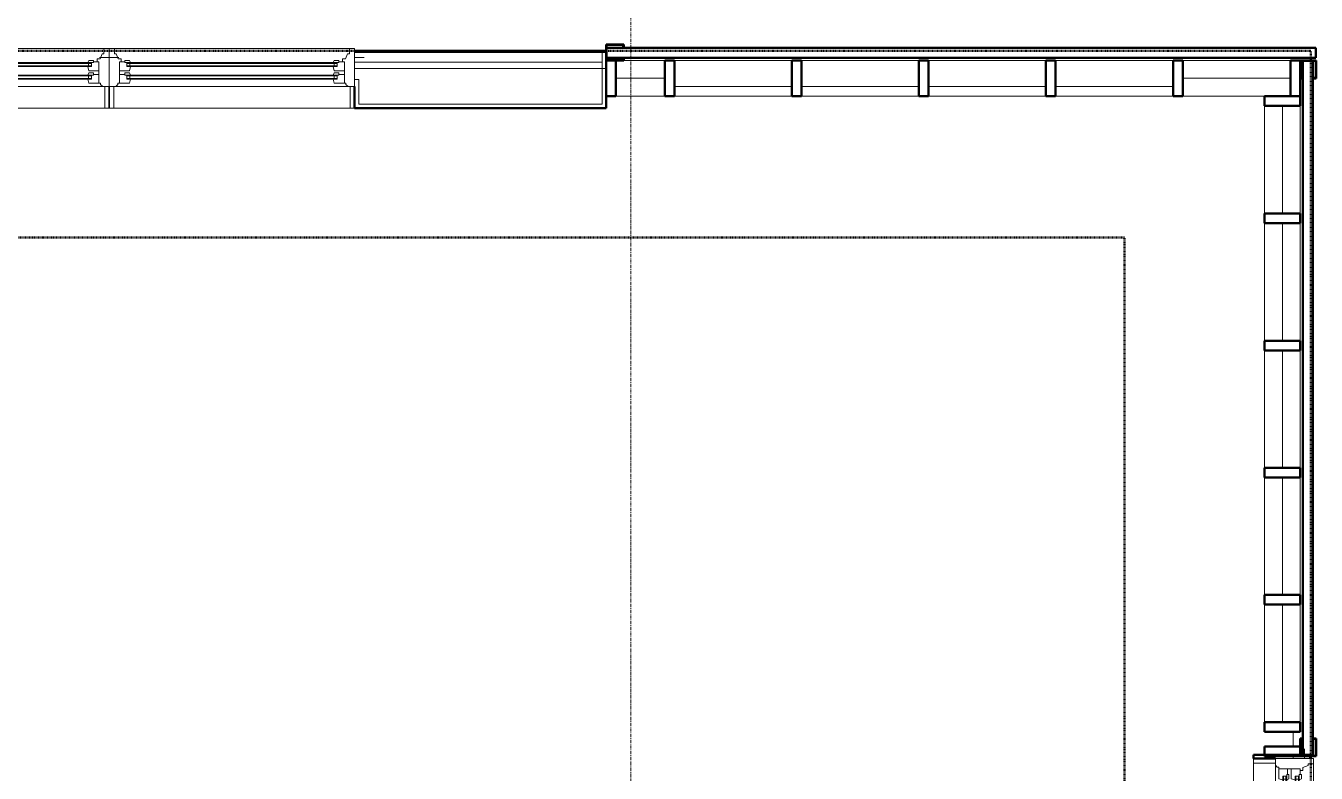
# Model space of a CAD drawing. Header units: inches. Extents: x -4235 to -464, y 9767 to 12347.
# Drawn here: x -2267 to -2067.1, y 12006.7 to 12122.5 of the extents above; entities that cross this region are included whole.
import ezdxf

# ---------------------------------------------------------------- set-up
doc = ezdxf.new("R2010")
doc.units = ezdxf.units.IN
doc.header["$MEASUREMENT"] = 0
doc.linetypes.add('Dash 1_16_', pattern=[0.125, 0.0625, -0.0625])
doc.linetypes.add('Grid Line 1_2_', pattern=[0.875, 0.5, -0.125, 0.125, -0.125])
for name, color, linetype, lineweight in [('A-FLOR-4', 192, 'Continuous', 9), ('A-GLAZ-1', 151, 'Continuous', 9), ('A-GLAZ-2', 151, 'Continuous', 20), ('A-GLAZ-CWMG', 51, 'Continuous', 9), ('A-GLAZ-CWMG-1', 51, 'Continuous', 50), ('A-GLAZ-CWMG-2', 9, 'Continuous', 9), ('A-WALL', 113, 'Continuous', 13), ('A-WALL-6', 113, 'Continuous', 9), ('A-WALL-7', 113, 'Continuous', 50), ('C-PROP-LINE-1', 91, 'Dash 1_16_', 50), ('S-GRID-1', 1, 'Grid Line 1_2_', 9)]:
    doc.layers.add(name, color=color, linetype=linetype, lineweight=lineweight)

# ---------------------------------------------------------------- blocks, each defined once
blk = doc.blocks.new('Rectangular Mullion - Profile_Polycarbonate_Upper and left-2704980-BACKGROUND - 3RD FLOOR')
at = {"layer": 'A-GLAZ-CWMG-1'}
for p, q in [((-2.75, 1.29), (0, 1.29)), ((-2.75, 0.79), (-2.75, 1.29)), ((-2.5, 0.79), (-2.75, 0.79)), ((-0.06, 1.22), (-2.69, 1.22)), ((-2.69, 1.22), (-2.69, 0.85)), ((-2.69, 0.85), (-2.5, 0.85)), ((-2.5, 0.85), (-2.5, 0.79)), ((-0.06, -1.15), (-0.06, 1.22)), ((0, 1.29), (0, -1.21)), ((-2.75, -1.21), (-2.75, -0.79)), ((-2.75, -0.79), (-2.5, -0.79)), ((0, -1.21), (-2.75, -1.21)), ((-2.5, -0.85), (-2.69, -0.85)), ((-2.69, -0.85), (-2.69, -1.15)), ((-2.69, -1.15), (-0.06, -1.15)), ((-2.5, -0.79), (-2.5, -0.85))]:
    blk.add_line(p, q, dxfattribs=at)
blk = doc.blocks.new('Rectangular Mullion - Profile_Polycarbonate_right-2704981-BACKGROUND - 3RD FLOOR')
at = {"layer": 'A-GLAZ-CWMG-1'}
for p, q in [((0, 1.29), (-2.75, 1.29)), ((-2.75, 1.29), (-2.75, 0.79)), ((-2.75, 0.79), (-2.5, 0.79)), ((-2.69, 0.85), (-2.69, 1.22)), ((-2.69, 1.22), (-0.06, 1.22)), ((-2.5, 0.85), (-2.69, 0.85)), ((-2.5, 0.79), (-2.5, 0.85)), ((-0.06, 1.22), (-0.06, -1.15)), ((0, -1.21), (0, 1.29)), ((-2.5, -0.79), (-2.75, -0.79)), ((-2.75, -0.79), (-2.75, -1.21)), ((-2.75, -1.21), (0, -1.21)), ((-2.69, -1.15), (-2.69, -0.85)), ((-2.69, -0.85), (-2.5, -0.85)), ((-0.06, -1.15), (-2.69, -1.15)), ((-2.5, -0.85), (-2.5, -0.79))]:
    blk.add_line(p, q, dxfattribs=at)
blk = doc.blocks.new('Rectangular Mullion - Profile_Polycarbonate_right-2704915-BACKGROUND - 3RD FLOOR')
at = {"layer": 'A-GLAZ-CWMG-1'}
for p, q in [((0, 1.21), (-2.75, 1.21)), ((-2.75, 1.21), (-2.75, 0.79)), ((-2.75, 0.79), (-2.5, 0.79)), ((-2.69, 0.85), (-2.69, 1.15)), ((-2.69, 1.15), (-0.06, 1.15)), ((-2.5, 0.85), (-2.69, 0.85)), ((-2.5, 0.79), (-2.5, 0.85)), ((-0.06, 1.15), (-0.06, -1.22)), ((0, -1.29), (0, 1.21)), ((-2.5, -0.79), (-2.75, -0.79)), ((-2.75, -0.79), (-2.75, -1.29)), ((-2.75, -1.29), (0, -1.29)), ((-2.69, -1.22), (-2.69, -0.85)), ((-2.69, -0.85), (-2.5, -0.85)), ((-0.06, -1.22), (-2.69, -1.22)), ((-2.5, -0.85), (-2.5, -0.79))]:
    blk.add_line(p, q, dxfattribs=at)
blk = doc.blocks.new('Rectangular Mullion - Stud - Vertical-2193578-BACKGROUND - 3RD FLOOR')
at = {"layer": 'A-GLAZ-CWMG-1'}
for p, q in [((-1.5, 2.75), (0, 2.75)), ((-1.5, -2.75), (-1.5, 2.75)), ((0, 2.75), (0, -2.75)), ((0, -2.75), (-1.5, -2.75))]:
    blk.add_line(p, q, dxfattribs=at)
blk = doc.blocks.new('Rectangular Mullion - Stud - Vertical-2193579-BACKGROUND - 3RD FLOOR')
at = {"layer": 'A-GLAZ-CWMG-1'}
for p, q in [((-1.5, 2.75), (-1.5, -2.75)), ((0, 2.75), (-1.5, 2.75)), ((0, -2.75), (0, 2.75)), ((-1.5, -2.75), (0, -2.75))]:
    blk.add_line(p, q, dxfattribs=at)
blk = doc.blocks.new('Rectangular Mullion - Stud - Base_Head-1741132-BACKGROUND - 3RD FLOOR')
at = {"layer": 'A-GLAZ-CWMG-2'}
h = blk.add_hatch(dxfattribs=at)
h.set_pattern_fill('FP_2', color=256, style=0, pattern_type=2)
h.set_pattern_definition([(180, (-3829.448, 12113.089), (-1e-15, -8), [])])
h.paths.add_polyline_path([(-3837.79, 12110.34), (-3819.61, 12110.34), (-3819.61, 12115.84), (-3837.79, 12115.84), (-3837.79, 12115.6)], flags=0)
at = {"layer": 'A-GLAZ-CWMG'}
for p, q in [((-3819.61, 12115.84), (-3837.79, 12115.84)), ((-3837.79, 12110.34), (-3819.61, 12110.34))]:
    blk.add_line(p, q, dxfattribs=at)
blk = doc.blocks.new('Rectangular Mullion - Stud - Vertical-2193575-BACKGROUND - 3RD FLOOR')
at = {"layer": 'A-GLAZ-CWMG-1'}
for p, q in [((0, 2.75), (1.5, 2.75)), ((0, -2.75), (0, 2.75)), ((1.5, 2.75), (1.5, -2.75)), ((1.5, -2.75), (0, -2.75))]:
    blk.add_line(p, q, dxfattribs=at)
blk = doc.blocks.new('Rectangular Mullion - Stud - Base_Head-1769174-BACKGROUND - 3RD FLOOR')
at = {"layer": 'A-GLAZ-CWMG-2'}
h = blk.add_hatch(dxfattribs=at)
h.set_pattern_fill('FP_1', color=256, style=0, pattern_type=2)
h.set_pattern_definition([(90, (-3406.924, 11077.751), (-8, 5e-16), [])])
h.paths.add_polyline_path([(-3409.67, 11067.91), (-3404.17, 11067.91), (-3404.17, 11086.09), (-3409.67, 11086.09)], flags=0)
at = {"layer": 'A-GLAZ-CWMG'}
for p, q in [((-3409.67, 11086.09), (-3409.67, 11067.91)), ((-3404.17, 11067.91), (-3404.17, 11086.09))]:
    blk.add_line(p, q, dxfattribs=at)
blk = doc.blocks.new('Rectangular Mullion - Stud - Base_Head-1769175-BACKGROUND - 3RD FLOOR')
at = {"layer": 'A-GLAZ-CWMG-2'}
h = blk.add_hatch(dxfattribs=at)
h.set_pattern_fill('FP_4', color=256, style=0, pattern_type=2)
h.set_pattern_definition([(180, (-2079.453, 12114.339), (-1e-15, -8), [])])
h.paths.add_polyline_path([(-2087.79, 12111.59), (-2071.11, 12111.59), (-2071.11, 12117.09), (-2087.79, 12117.09), (-2087.79, 12115.6)], flags=0)
at = {"layer": 'A-GLAZ-CWMG'}
for p, q in [((-2071.11, 12117.09), (-2087.79, 12117.09)), ((-2087.79, 12111.59), (-2075.11, 12111.59))]:
    blk.add_line(p, q, dxfattribs=at)
blk = doc.blocks.new('Rectangular Mullion - Stud - Vertical-2193576-BACKGROUND - 3RD FLOOR')
at = {"layer": 'A-GLAZ-CWMG-1'}
for p, q in [((0, 2.75), (1.5, 2.75)), ((0, -2.75), (0, 2.75)), ((1.5, 2.75), (1.5, -2.75)), ((1.5, -2.75), (0, -2.75))]:
    blk.add_line(p, q, dxfattribs=at)
blk = doc.blocks.new('Rectangular Mullion - Stud - Base_Head-1740475-BACKGROUND - 3RD FLOOR')
at = {"layer": 'A-GLAZ-CWMG-2'}
h = blk.add_hatch(dxfattribs=at)
h.set_pattern_fill('FP_7', color=256, style=0, pattern_type=2)
h.set_pattern_definition([(270, (-2072.361, 12062.38), (8, 5e-16), [])])
h.paths.add_polyline_path([(-2075.11, 12054.04), (-2069.61, 12054.04), (-2069.61, 12072.22), (-2075.11, 12072.22)], flags=0)
at = {"layer": 'A-GLAZ-CWMG'}
for p, q in [((-2075.11, 12054.04), (-2075.11, 12072.22)), ((-2069.61, 12072.22), (-2069.61, 12054.04))]:
    blk.add_line(p, q, dxfattribs=at)
blk = doc.blocks.new('Rectangular Mullion - Stud - Vertical-2193590-BACKGROUND - 3RD FLOOR')
at = {"layer": 'A-GLAZ-CWMG-1'}
for p, q in [((-1.5, -2.75), (-1.5, 2.75)), ((-1.5, 2.75), (0, 2.75)), ((0, 2.75), (0, -2.75)), ((0, -2.75), (-1.5, -2.75))]:
    blk.add_line(p, q, dxfattribs=at)
blk = doc.blocks.new('Rectangular Mullion - Stud - Vertical-1873253-BACKGROUND - 3RD FLOOR')
at = {"layer": 'A-GLAZ-CWMG-1'}
for p, q in [((0, 2.75), (-1.5, 2.75)), ((-1.5, 2.75), (-1.5, -2.75)), ((0, -2.75), (0, 2.75)), ((-1.5, -2.75), (0, -2.75))]:
    blk.add_line(p, q, dxfattribs=at)
blk = doc.blocks.new('Rectangular Mullion - Stud - Vertical-2193588-BACKGROUND - 3RD FLOOR')
at = {"layer": 'A-GLAZ-CWMG-1'}
for p, q in [((0, -2.75), (0, 2.75)), ((0, 2.75), (1.5, 2.75)), ((1.5, 2.75), (1.5, -2.75)), ((1.5, -2.75), (0, -2.75))]:
    blk.add_line(p, q, dxfattribs=at)
blk = doc.blocks.new('Rectangular Mullion - Stud - Base_Head-1742575-BACKGROUND - 3RD FLOOR')
at = {"layer": 'A-GLAZ-CWMG-2'}
h = blk.add_hatch(dxfattribs=at)
h.set_pattern_fill('FP_8', color=256, style=0, pattern_type=2)
h.set_pattern_definition([(270, (-2072.361, 12101.748), (8, 5e-16), [])])
h.paths.add_polyline_path([(-2070.75, 12093.41), (-2069.61, 12093.41), (-2069.61, 12110.09), (-2075.11, 12110.09), (-2075.11, 12093.41)], flags=0)
at = {"layer": 'A-GLAZ-CWMG'}
for p, q in [((-2075.11, 12093.41), (-2075.11, 12110.09)), ((-2069.61, 12110.09), (-2069.61, 12093.41))]:
    blk.add_line(p, q, dxfattribs=at)
blk = doc.blocks.new('Rectangular Mullion - Stud - Base_Head-1873251-BACKGROUND - 3RD FLOOR')
at = {"layer": 'A-GLAZ-CWMG-2'}
h = blk.add_hatch(dxfattribs=at)
h.set_pattern_fill('FP_9', color=256, style=0, pattern_type=2)
h.set_pattern_definition([(270, (-2072.361, 12023.013), (8, 5e-16), [])])
h.paths.add_polyline_path([(-2069.61, 12014.67), (-2069.61, 12032.86), (-2075.11, 12032.86), (-2075.11, 12014.67), (-2070.75, 12014.67)], flags=0)
at = {"layer": 'A-GLAZ-CWMG'}
for p, q in [((-2075.11, 12014.67), (-2075.11, 12032.86)), ((-2069.61, 12032.86), (-2069.61, 12014.67))]:
    blk.add_line(p, q, dxfattribs=at)
blk = doc.blocks.new('Window-Double_Hung-Andersen-400_Series-Tilt_Wash - DOUBLE HUNG - COTTAGE - 3RD FLOOR-V189-BACKGROUND - 3RD FLOOR')
at = {"layer": 'A-GLAZ-1'}
for p, q in [((-16.29, 2.5), (-15.7, 2.5)), ((-16.29, 2.12), (-15.7, 2.12)), ((-15.82, 2.5), (-15.82, 2.12)), ((-15.7, 2.62), (15.7, 2.62)), ((-15.7, 2.5), (15.7, 2.5)), ((-15.7, 2.12), (15.7, 2.12)), ((-15.7, 2), (15.7, 2)), ((16.29, 2.5), (15.7, 2.5)), ((16.29, 2.12), (15.7, 2.12)), ((15.82, 2.5), (15.82, 2.12)), ((-16.29, 0.56), (-15.7, 0.56)), ((-16.29, 0.19), (-15.7, 0.19)), ((-15.82, 0.56), (-15.82, 0.19)), ((-15.7, 0.69), (15.7, 0.69)), ((-15.7, 0.56), (15.7, 0.56)), ((-15.7, 0.19), (15.7, 0.19)), ((-15.7, 0.06), (15.7, 0.06)), ((16.29, 0.56), (15.7, 0.56)), ((16.29, 0.19), (15.7, 0.19)), ((15.82, 0.56), (15.82, 0.19)), ((18.95, -1.06), (-18.95, -1.06)), ((-18.95, -1.06), (-18.95, -4.44)), ((-18.32, -1.06), (-18.32, -4.44)), ((18.32, -1.06), (18.32, -4.44)), ((18.95, -4.44), (18.95, -1.06)), ((-19.01, -3.94), (-19.01, -2.44)), ((-19.01, -2.44), (-18.95, -2.44)), ((-18.95, -3.94), (-19.01, -3.94)), ((18.95, -2.44), (19.01, -2.44)), ((19.01, -3.94), (18.95, -3.94)), ((19.01, -2.44), (19.01, -3.94)), ((-18.95, -4.44), (18.95, -4.44))]:
    blk.add_line(p, q, dxfattribs=at)
at = {"layer": 'A-GLAZ-2'}
for p, q in [((19.01, 4.81), (-19.01, 4.81)), ((-19.01, 4.81), (-19.01, -1.06)), ((-18.2, 4.81), (-18.2, 4)), ((-18.2, 4), (-17.92, 4)), ((-17.92, 4), (-17.61, 3.19)), ((17.92, 4), (17.61, 3.19)), ((18.2, 4), (17.92, 4)), ((18.2, 4.81), (18.2, 4)), ((19.01, -1.06), (19.01, 4.81)), ((-19.01, 3.44), (-20.51, 3.44)), ((-17.61, 3.19), (-17.14, 3.19)), ((-17.42, 2.75), (-16.57, 2.75)), ((-17.42, 2.75), (-17.42, -0.56)), ((-17.14, 3.19), (-17.14, 2.75)), ((-15.86, 2.97), (-16.57, 2.97)), ((-16.57, 2.62), (-16.57, 2.97)), ((-15.7, 2.62), (-16.57, 2.62)), ((-16.29, 2.62), (-16.29, 2)), ((-15.7, 2), (-16.29, 2)), ((-15.86, 2.97), (-15.7, 2.62)), ((-15.86, 1.37), (-15.7, 2)), ((15.86, 2.97), (15.7, 2.62)), ((15.7, 2.62), (16.57, 2.62)), ((15.7, 2), (16.29, 2)), ((15.86, 1.37), (15.7, 2)), ((15.86, 2.97), (16.57, 2.97)), ((16.29, 2.62), (16.29, 2)), ((16.57, 2.62), (16.57, 2.97)), ((17.42, 2.75), (16.57, 2.75)), ((17.14, 3.19), (17.14, 2.75)), ((17.61, 3.19), (17.14, 3.19)), ((17.42, 2.75), (17.42, -0.56)), ((19.01, 3.44), (20.51, 3.44)), ((-17.42, 1.37), (-15.86, 1.37)), ((-17.42, 0.81), (-16.57, 0.81)), ((-15.86, 1.03), (-16.57, 1.03)), ((-16.57, 0.69), (-16.57, 1.03)), ((-15.7, 0.69), (-16.57, 0.69)), ((-16.29, 0.69), (-16.29, 0.06)), ((-15.7, 0.06), (-16.29, 0.06)), ((-15.86, 1.03), (-15.7, 0.69)), ((-15.86, -0.56), (-15.7, 0.06)), ((15.86, 1.03), (15.7, 0.69)), ((15.7, 0.69), (16.57, 0.69)), ((15.7, 0.06), (16.29, 0.06)), ((15.86, -0.56), (15.7, 0.06)), ((17.42, 1.37), (15.86, 1.37)), ((15.86, 1.03), (16.57, 1.03)), ((16.29, 0.69), (16.29, 0.06)), ((16.57, 0.69), (16.57, 1.03)), ((17.42, 0.81), (16.57, 0.81)), ((-19.01, -1.06), (19.01, -1.06)), ((-17.67, -0.78), (-18, -1.06)), ((-17.67, -0.78), (-17.67, -0.56)), ((-17.67, -0.56), (-15.86, -0.56)), ((17.67, -0.56), (15.86, -0.56)), ((17.67, -0.78), (17.67, -0.56)), ((17.67, -0.78), (18, -1.06))]:
    blk.add_line(p, q, dxfattribs=at)
blk = doc.blocks.new('Rectangular Mullion - Stud - Base_Head-1873257-BACKGROUND - 3RD FLOOR')
at = {"layer": 'A-GLAZ-CWMG-2'}
h = blk.add_hatch(dxfattribs=at)
h.set_pattern_fill('FP_10', color=256, style=0, pattern_type=2)
h.set_pattern_definition([(180, (-2172.576, 12114.339), (-1e-15, -8), [])])
h.paths.add_polyline_path([(-2175.62, 12111.59), (-2168.03, 12111.59), (-2168.03, 12117.09), (-2175.62, 12117.09), (-2175.62, 12115.6)], flags=0)
at = {"layer": 'A-GLAZ-CWMG'}
for p, q in [((-2168.03, 12117.09), (-2174.37, 12117.09)), ((-2175.62, 12111.59), (-2168.03, 12111.59))]:
    blk.add_line(p, q, dxfattribs=at)
blk = doc.blocks.new('Window-Double_Hung-Andersen-400_Series-Tilt_Wash - DOUBLE HUNG - COTTAGE - 3RD FLOOR-2888224-BACKGROUND - 3RD FLOOR')
at = {"layer": 'A-GLAZ-1'}
for p, q in [((-16.29, 2.5), (-15.7, 2.5)), ((-16.29, 2.12), (-15.7, 2.12)), ((-15.82, 2.5), (-15.82, 2.12)), ((-15.7, 2.62), (15.7, 2.62)), ((-15.7, 2.5), (15.7, 2.5)), ((-15.7, 2.12), (15.7, 2.12)), ((-15.7, 2), (15.7, 2)), ((16.29, 2.5), (15.7, 2.5)), ((16.29, 2.12), (15.7, 2.12)), ((15.82, 2.5), (15.82, 2.12)), ((-16.29, 0.56), (-15.7, 0.56)), ((-16.29, 0.19), (-15.7, 0.19)), ((-15.82, 0.56), (-15.82, 0.19)), ((-15.7, 0.69), (15.7, 0.69)), ((-15.7, 0.56), (15.7, 0.56)), ((-15.7, 0.19), (15.7, 0.19)), ((-15.7, 0.06), (15.7, 0.06)), ((16.29, 0.56), (15.7, 0.56)), ((16.29, 0.19), (15.7, 0.19)), ((15.82, 0.56), (15.82, 0.19)), ((18.95, -1.06), (-18.95, -1.06)), ((-18.95, -1.06), (-18.95, -4.44)), ((-18.32, -1.06), (-18.32, -4.44)), ((18.32, -1.06), (18.32, -4.44)), ((18.95, -4.44), (18.95, -1.06)), ((-19.01, -3.94), (-19.01, -2.44)), ((-19.01, -2.44), (-18.95, -2.44)), ((-18.95, -3.94), (-19.01, -3.94)), ((18.95, -2.44), (19.01, -2.44)), ((19.01, -3.94), (18.95, -3.94)), ((19.01, -2.44), (19.01, -3.94)), ((-18.95, -4.44), (18.95, -4.44))]:
    blk.add_line(p, q, dxfattribs=at)
at = {"layer": 'A-GLAZ-2'}
for p, q in [((19.01, 4.81), (-19.01, 4.81)), ((-19.01, 4.81), (-19.01, -1.06)), ((-18.2, 4.81), (-18.2, 4)), ((-18.2, 4), (-17.92, 4)), ((-17.92, 4), (-17.61, 3.19)), ((17.92, 4), (17.61, 3.19)), ((18.2, 4), (17.92, 4)), ((18.2, 4.81), (18.2, 4)), ((19.01, -1.06), (19.01, 4.81)), ((-19.01, 3.44), (-20.51, 3.44)), ((-17.61, 3.19), (-17.14, 3.19)), ((-17.42, 2.75), (-16.57, 2.75)), ((-17.42, 2.75), (-17.42, -0.56)), ((-17.14, 3.19), (-17.14, 2.75)), ((-15.86, 2.97), (-16.57, 2.97)), ((-16.57, 2.62), (-16.57, 2.97)), ((-15.7, 2.62), (-16.57, 2.62)), ((-16.29, 2.62), (-16.29, 2)), ((-15.7, 2), (-16.29, 2)), ((-15.86, 2.97), (-15.7, 2.62)), ((-15.86, 1.37), (-15.7, 2)), ((15.86, 2.97), (15.7, 2.62)), ((15.7, 2.62), (16.57, 2.62)), ((15.7, 2), (16.29, 2)), ((15.86, 1.37), (15.7, 2)), ((15.86, 2.97), (16.57, 2.97)), ((16.29, 2.62), (16.29, 2)), ((16.57, 2.62), (16.57, 2.97)), ((17.42, 2.75), (16.57, 2.75)), ((17.14, 3.19), (17.14, 2.75)), ((17.61, 3.19), (17.14, 3.19)), ((17.42, 2.75), (17.42, -0.56)), ((19.01, 3.44), (20.51, 3.44)), ((-17.42, 1.37), (-15.86, 1.37)), ((-17.42, 0.81), (-16.57, 0.81)), ((-15.86, 1.03), (-16.57, 1.03)), ((-16.57, 0.69), (-16.57, 1.03)), ((-15.7, 0.69), (-16.57, 0.69)), ((-16.29, 0.69), (-16.29, 0.06)), ((-15.7, 0.06), (-16.29, 0.06)), ((-15.86, 1.03), (-15.7, 0.69)), ((-15.86, -0.56), (-15.7, 0.06)), ((15.86, 1.03), (15.7, 0.69)), ((15.7, 0.69), (16.57, 0.69)), ((15.7, 0.06), (16.29, 0.06)), ((15.86, -0.56), (15.7, 0.06)), ((17.42, 1.37), (15.86, 1.37)), ((15.86, 1.03), (16.57, 1.03)), ((16.29, 0.69), (16.29, 0.06)), ((16.57, 0.69), (16.57, 1.03)), ((17.42, 0.81), (16.57, 0.81)), ((-19.01, -1.06), (19.01, -1.06)), ((-17.67, -0.78), (-18, -1.06)), ((-17.67, -0.78), (-17.67, -0.56)), ((-17.67, -0.56), (-15.86, -0.56)), ((17.67, -0.56), (15.86, -0.56)), ((17.67, -0.78), (17.67, -0.56)), ((17.67, -0.78), (18, -1.06))]:
    blk.add_line(p, q, dxfattribs=at)
blk = doc.blocks.new('Window-Double_Hung-Andersen-400_Series-Tilt_Wash - DOUBLE HUNG - COTTAGE - 3RD FLOOR-V205-BACKGROUND - 3RD FLOOR')
at = {"layer": 'A-GLAZ-1'}
for p, q in [((-16.29, 2.5), (-15.7, 2.5)), ((-16.29, 2.12), (-15.7, 2.12)), ((-15.82, 2.5), (-15.82, 2.12)), ((-15.7, 2.62), (15.7, 2.62)), ((-15.7, 2.5), (15.7, 2.5)), ((-15.7, 2.12), (15.7, 2.12)), ((-15.7, 2), (15.7, 2)), ((16.29, 2.5), (15.7, 2.5)), ((16.29, 2.12), (15.7, 2.12)), ((15.82, 2.5), (15.82, 2.12)), ((-16.29, 0.56), (-15.7, 0.56)), ((-16.29, 0.19), (-15.7, 0.19)), ((-15.82, 0.56), (-15.82, 0.19)), ((-15.7, 0.69), (15.7, 0.69)), ((-15.7, 0.56), (15.7, 0.56)), ((-15.7, 0.19), (15.7, 0.19)), ((-15.7, 0.06), (15.7, 0.06)), ((16.29, 0.56), (15.7, 0.56)), ((16.29, 0.19), (15.7, 0.19)), ((15.82, 0.56), (15.82, 0.19)), ((18.95, -1.06), (-18.95, -1.06)), ((-18.95, -1.06), (-18.95, -4.44)), ((-18.32, -1.06), (-18.32, -4.44)), ((18.32, -1.06), (18.32, -4.44)), ((18.95, -4.44), (18.95, -1.06)), ((-19.01, -3.94), (-19.01, -2.44)), ((-19.01, -2.44), (-18.95, -2.44)), ((-18.95, -3.94), (-19.01, -3.94)), ((18.95, -2.44), (19.01, -2.44)), ((19.01, -3.94), (18.95, -3.94)), ((19.01, -2.44), (19.01, -3.94)), ((-18.95, -4.44), (18.95, -4.44))]:
    blk.add_line(p, q, dxfattribs=at)
at = {"layer": 'A-GLAZ-2'}
for p, q in [((19.01, 4.81), (-19.01, 4.81)), ((-19.01, 4.81), (-19.01, -1.06)), ((-18.2, 4.81), (-18.2, 4)), ((-18.2, 4), (-17.92, 4)), ((-17.92, 4), (-17.61, 3.19)), ((17.92, 4), (17.61, 3.19)), ((18.2, 4), (17.92, 4)), ((18.2, 4.81), (18.2, 4)), ((19.01, -1.06), (19.01, 4.81)), ((-19.01, 3.44), (-20.51, 3.44)), ((-17.61, 3.19), (-17.14, 3.19)), ((-17.42, 2.75), (-16.57, 2.75)), ((-17.42, 2.75), (-17.42, -0.56)), ((-17.14, 3.19), (-17.14, 2.75)), ((-15.86, 2.97), (-16.57, 2.97)), ((-16.57, 2.62), (-16.57, 2.97)), ((-15.7, 2.62), (-16.57, 2.62)), ((-16.29, 2.62), (-16.29, 2)), ((-15.7, 2), (-16.29, 2)), ((-15.86, 2.97), (-15.7, 2.62)), ((-15.86, 1.37), (-15.7, 2)), ((15.86, 2.97), (15.7, 2.62)), ((15.7, 2.62), (16.57, 2.62)), ((15.7, 2), (16.29, 2)), ((15.86, 1.37), (15.7, 2)), ((15.86, 2.97), (16.57, 2.97)), ((16.29, 2.62), (16.29, 2)), ((16.57, 2.62), (16.57, 2.97)), ((17.42, 2.75), (16.57, 2.75)), ((17.14, 3.19), (17.14, 2.75)), ((17.61, 3.19), (17.14, 3.19)), ((17.42, 2.75), (17.42, -0.56)), ((19.01, 3.44), (20.51, 3.44)), ((-17.42, 1.37), (-15.86, 1.37)), ((-17.42, 0.81), (-16.57, 0.81)), ((-15.86, 1.03), (-16.57, 1.03)), ((-16.57, 0.69), (-16.57, 1.03)), ((-15.7, 0.69), (-16.57, 0.69)), ((-16.29, 0.69), (-16.29, 0.06)), ((-15.7, 0.06), (-16.29, 0.06)), ((-15.86, 1.03), (-15.7, 0.69)), ((-15.86, -0.56), (-15.7, 0.06)), ((15.86, 1.03), (15.7, 0.69)), ((15.7, 0.69), (16.57, 0.69)), ((15.7, 0.06), (16.29, 0.06)), ((15.86, -0.56), (15.7, 0.06)), ((17.42, 1.37), (15.86, 1.37)), ((15.86, 1.03), (16.57, 1.03)), ((16.29, 0.69), (16.29, 0.06)), ((16.57, 0.69), (16.57, 1.03)), ((17.42, 0.81), (16.57, 0.81)), ((-19.01, -1.06), (19.01, -1.06)), ((-17.67, -0.78), (-18, -1.06)), ((-17.67, -0.78), (-17.67, -0.56)), ((-17.67, -0.56), (-15.86, -0.56)), ((17.67, -0.56), (15.86, -0.56)), ((17.67, -0.78), (17.67, -0.56)), ((17.67, -0.78), (18, -1.06))]:
    blk.add_line(p, q, dxfattribs=at)
blk = doc.blocks.new('Family - ___-2835860-BACKGROUND - 3RD FLOOR')
at = {"layer": 'C-PROP-LINE-1'}
for p, q in [((-2067.92, 12118.59), (-2523.72, 12118.59)), ((-2067.92, 11247.39), (-2067.92, 12118.59))]:
    blk.add_line(p, q, dxfattribs=at)
blk = doc.blocks.new('Family - ___-2835903-BACKGROUND - 3RD FLOOR')
at = {"layer": 'C-PROP-LINE-1'}
for p, q in [((-2096.82, 12089.69), (-3831.82, 12089.69)), ((-2096.82, 11276.29), (-2096.82, 12089.69))]:
    blk.add_line(p, q, dxfattribs=at)
blk = doc.blocks.new('Family - ___-2835932-BACKGROUND - 3RD FLOOR')
at = {"layer": 'C-PROP-LINE-1'}
for p, q in [((-2067.92, 12118.59), (-3860.72, 12118.59)), ((-2067.92, 11247.39), (-2067.92, 12118.59))]:
    blk.add_line(p, q, dxfattribs=at)

msp = doc.modelspace()

# ---------------------------------------------------------------- linework, layer by layer
at = {"layer": 'A-FLOR-4'}
for p, q in [((-2177.12, 12115.84), (-2177.75, 12115.84)), ((-2070.67, 12010.89), (-2070.67, 12013.17)), ((-2070.67, 12009.01), (-2070.67, 12009.35))]:
    msp.add_line(p, q, dxfattribs=at)
at = {"layer": 'A-WALL'}
for p, q in [((-2216.09, 12118.34), (-2177.12, 12118.34)), ((-2177.75, 12110.34), (-2177.75, 12118.34)), ((-2177.75, 12116.84), (-2216.09, 12116.84)), ((-2177.75, 12115.84), (-2216.09, 12115.84)), ((-2215.46, 12114.15), (-2216.09, 12114.15)), ((-2215.46, 12114.15), (-2215.46, 12110.34)), ((-2215.46, 12110.34), (-2177.75, 12110.34)), ((-2068.17, 12009.01), (-2068.17, 12009.58))]:
    msp.add_line(p, q, dxfattribs=at)
at = {"layer": 'A-WALL-6'}
for p, q in [((-2254.05, 12109.71), (-2254.17, 12109.71)), ((-2216.09, 12109.71), (-2216.15, 12109.71)), ((-2076.8, 12008.95), (-2076.8, 12009.01))]:
    msp.add_line(p, q, dxfattribs=at)
at = {"layer": 'A-WALL-7'}
for p, q in [((-2177.12, 12118.59), (-2216.09, 12118.59)), ((-2177.12, 12109.71), (-2177.12, 12118.59)), ((-2067.17, 12119.09), (-2177.06, 12119.09)), ((-2177.06, 12119.09), (-2177.06, 12117.51)), ((-2177.06, 12117.51), (-2067.17, 12117.51)), ((-2067.17, 12117.51), (-2067.17, 12119.09)), ((-2067.61, 12117.03), (-2069.19, 12117.03)), ((-2069.19, 12117.03), (-2069.19, 12009.45)), ((-2067.61, 12009.45), (-2067.61, 12117.03)), ((-2216.09, 12113.09), (-2216.09, 12109.71)), ((-2216.09, 12109.71), (-2177.12, 12109.71)), ((-2076.8, 12009.58), (-2076.8, 12009.01)), ((-2067.92, 12009.58), (-2076.8, 12009.58)), ((-2069.19, 12009.45), (-2067.61, 12009.45)), ((-2067.92, 12009.01), (-2067.92, 12009.58)), ((-2076.8, 12009.01), (-2073.42, 12009.01))]:
    msp.add_line(p, q, dxfattribs=at)
at = {"layer": 'S-GRID-1'}
msp.add_line((-2173.32, 9836.18), (-2173.32, 12297.93), dxfattribs=at)

# ---------------------------------------------------------------- block references
at = {"layer": 'A-GLAZ-1'}
for name, p in [('Window-Double_Hung-Andersen-400_Series-Tilt_Wash - DOUBLE HUNG - COTTAGE - 3RD FLOOR-V189-BACKGROUND - 3RD FLOOR', (-2273.12, 12114.15)), ('Window-Double_Hung-Andersen-400_Series-Tilt_Wash - DOUBLE HUNG - COTTAGE - 3RD FLOOR-V205-BACKGROUND - 3RD FLOOR', (-2235.1, 12114.15))]:
    msp.add_blockref(name, p, dxfattribs=at)
at = {"layer": 'A-GLAZ-1', "rotation": 269.9999999999999}
msp.add_blockref('Window-Double_Hung-Andersen-400_Series-Tilt_Wash - DOUBLE HUNG - COTTAGE - 3RD FLOOR-2888224-BACKGROUND - 3RD FLOOR', (-2072.36, 11990), dxfattribs=at)
at = {"layer": 'A-GLAZ-CWMG'}
for name, p, rotation in [('Rectangular Mullion - Profile_Polycarbonate_right-2704915-BACKGROUND - 3RD FLOOR', (-2177.12, 12118.3), 180), ('Rectangular Mullion - Stud - Vertical-2193579-BACKGROUND - 3RD FLOOR', (-2177.12, 12114.34), 180), ('Rectangular Mullion - Stud - Base_Head-1769174-BACKGROUND - 3RD FLOOR', (8978.61, 15521.26), 89.99999999999206), ('Rectangular Mullion - Profile_Polycarbonate_right-2704981-BACKGROUND - 3RD FLOOR', (-2068.4, 12009.39), 270), ('Rectangular Mullion - Stud - Vertical-1873253-BACKGROUND - 3RD FLOOR', (-2072.36, 12009.39), 269.9999999999992)]:
    msp.add_blockref(name, p, dxfattribs=dict(at, rotation=rotation))
for name, p in [('Rectangular Mullion - Stud - Base_Head-1873257-BACKGROUND - 3RD FLOOR', (0, 0)), ('Rectangular Mullion - Stud - Base_Head-1741132-BACKGROUND - 3RD FLOOR', (1671.26, 1.25)), ('Rectangular Mullion - Stud - Base_Head-1741132-BACKGROUND - 3RD FLOOR', (1690.94, 1.25)), ('Rectangular Mullion - Stud - Base_Head-1741132-BACKGROUND - 3RD FLOOR', (1710.63, 1.25)), ('Rectangular Mullion - Stud - Base_Head-1769175-BACKGROUND - 3RD FLOOR', (0, 0)), ('Rectangular Mullion - Stud - Base_Head-1742575-BACKGROUND - 3RD FLOOR', (0, 0)), ('Rectangular Mullion - Stud - Base_Head-1740475-BACKGROUND - 3RD FLOOR', (0, 19.68)), ('Rectangular Mullion - Stud - Base_Head-1740475-BACKGROUND - 3RD FLOOR', (0, 0)), ('Rectangular Mullion - Stud - Base_Head-1740475-BACKGROUND - 3RD FLOOR', (0, -19.68)), ('Rectangular Mullion - Stud - Base_Head-1873251-BACKGROUND - 3RD FLOOR', (0, 0))]:
    msp.add_blockref(name, p, dxfattribs=at)
at = {"layer": 'A-GLAZ-CWMG', "extrusion": (0, 0, -1)}
for name, p, rotation in [('Rectangular Mullion - Stud - Vertical-2193575-BACKGROUND - 3RD FLOOR', (2168.03, 12114.34), 180), ('Rectangular Mullion - Stud - Vertical-2193575-BACKGROUND - 3RD FLOOR', (2148.35, 12114.34), 180), ('Rectangular Mullion - Stud - Vertical-2193575-BACKGROUND - 3RD FLOOR', (2128.66, 12114.34), 180), ('Rectangular Mullion - Stud - Vertical-2193576-BACKGROUND - 3RD FLOOR', (2108.98, 12114.34), 180), ('Rectangular Mullion - Stud - Vertical-2193576-BACKGROUND - 3RD FLOOR', (2089.29, 12114.34), 180), ('Rectangular Mullion - Stud - Vertical-2193578-BACKGROUND - 3RD FLOOR', (2069.61, 12114.34), 180), ('Rectangular Mullion - Profile_Polycarbonate_Upper and left-2704980-BACKGROUND - 3RD FLOOR', (2068.4, 12117.09), 90), ('Rectangular Mullion - Stud - Vertical-2193590-BACKGROUND - 3RD FLOOR', (2072.36, 12111.59), 90.00000000000077), ('Rectangular Mullion - Stud - Vertical-2193588-BACKGROUND - 3RD FLOOR', (2072.36, 12091.91), 90.00000000000077), ('Rectangular Mullion - Stud - Vertical-2193588-BACKGROUND - 3RD FLOOR', (2072.36, 12072.22), 90.00000000000077), ('Rectangular Mullion - Stud - Vertical-2193588-BACKGROUND - 3RD FLOOR', (2072.36, 12052.54), 90.00000000000077), ('Rectangular Mullion - Stud - Vertical-2193588-BACKGROUND - 3RD FLOOR', (2072.36, 12032.86), 90.00000000000077), ('Rectangular Mullion - Stud - Vertical-2193588-BACKGROUND - 3RD FLOOR', (2072.36, 12013.17), 90.00000000000077)]:
    msp.add_blockref(name, p, dxfattribs=dict(at, rotation=rotation))
at = {"layer": 'C-PROP-LINE-1'}
for name in ['Family - ___-2835860-BACKGROUND - 3RD FLOOR', 'Family - ___-2835932-BACKGROUND - 3RD FLOOR', 'Family - ___-2835903-BACKGROUND - 3RD FLOOR']:
    msp.add_blockref(name, (0, 0), dxfattribs=at)

doc.saveas('drawing.dxf')
